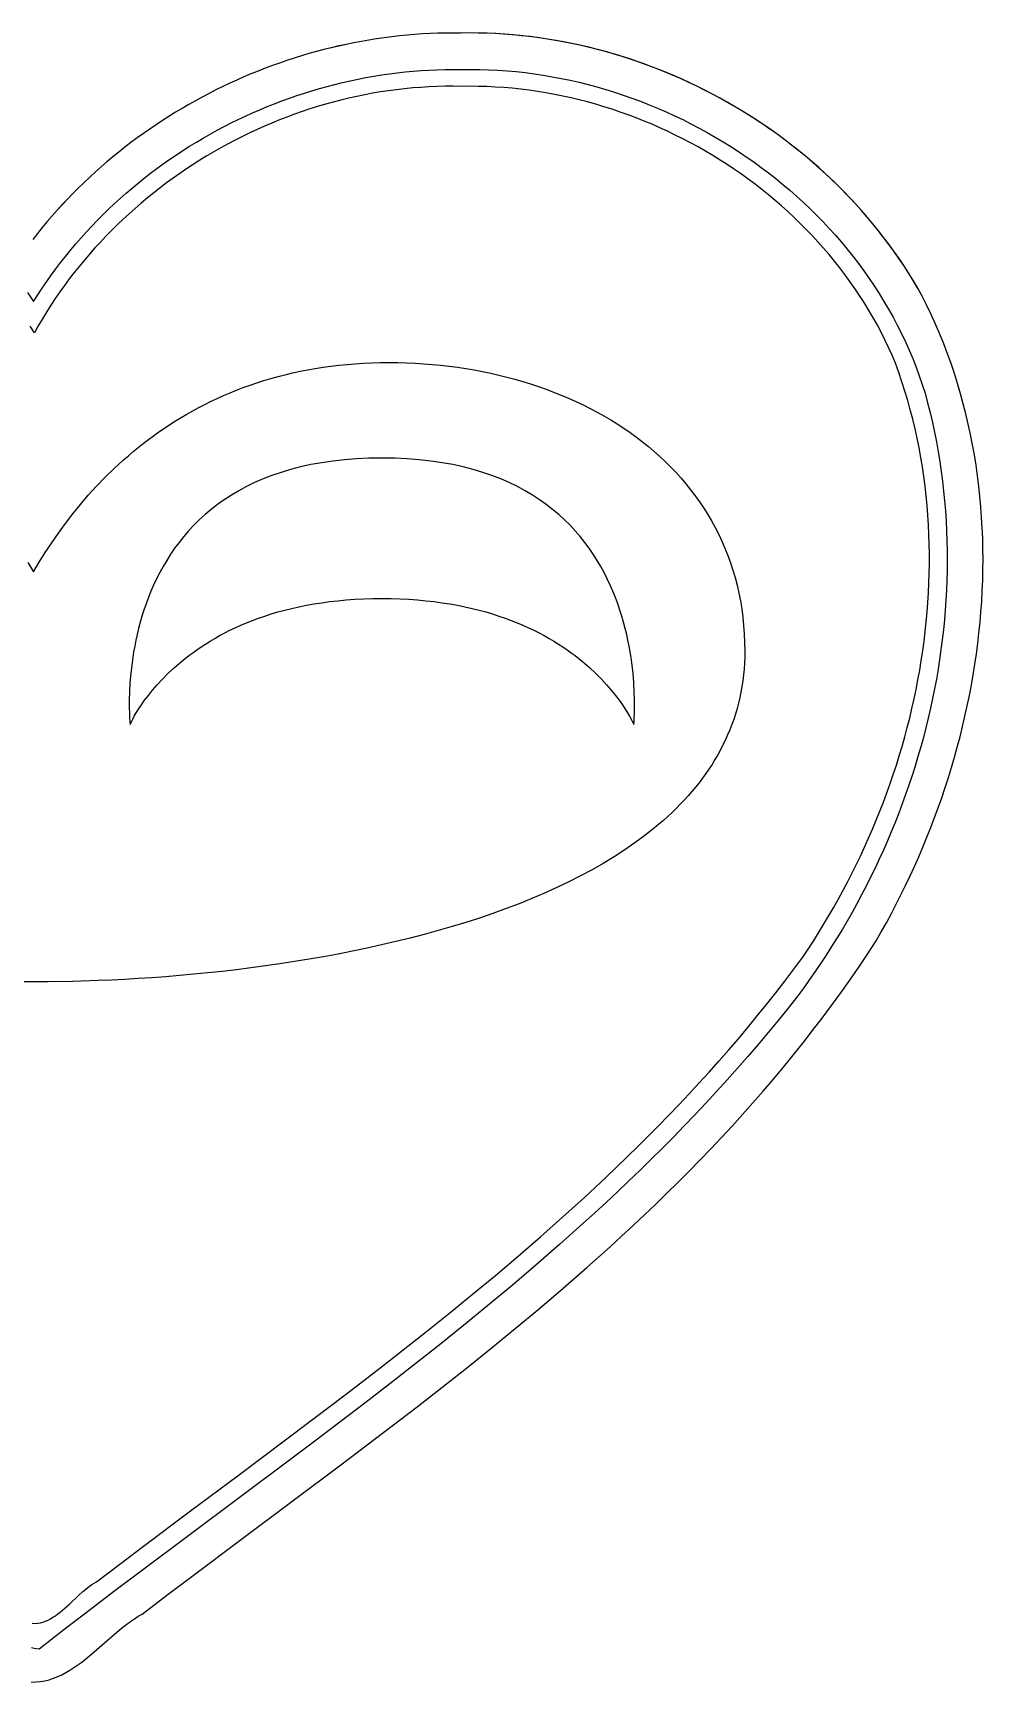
# Model space of a CAD drawing. Extents: x 0 to 80.1, y 0 to 69.6.
# Drawn here: x 40.1 to 80.1, y 0 to 69.6 of the extents above; entities that cross this region are included whole.
import ezdxf

# ---------------------------------------------------------------- set-up
doc = ezdxf.new("R2010")
doc.units = 0
for name, color, linetype in [('CutterBase', 7, 'CONTINUOUS'), ('CutterOutline', 7, 'CONTINUOUS'), ('Eyes', 7, 'CONTINUOUS'), ('Face', 7, 'CONTINUOUS'), ('Heart', 7, 'CONTINUOUS')]:
    doc.layers.add(name, color=color, linetype=linetype)

msp = doc.modelspace()

# ---------------------------------------------------------------- linework, layer by layer
at = {"layer": 'CutterBase', "color": 7}
for points in [[(39.990202, 0.000886), (40.186829, 0.003506), (40.379327, 0.021476), (40.567922, 0.053878), (40.752838, 0.099793), (40.934303, 0.158305), (41.112542, 0.228493), (41.28778, 0.309442), (41.460244, 0.400232), (41.63016, 0.499945), (41.797753, 0.607664), (41.96325, 0.72247), (42.126876, 0.843446), (42.288857, 0.969673), (42.449419, 1.100233), (42.76719, 1.370682), (43.395643, 1.923185), (43.709939, 2.190552), (43.867895, 2.3188), (44.026691, 2.442201), (44.186552, 2.559838), (44.347705, 2.670791), (44.510376, 2.774143), (44.67479, 2.868976), (45.717331, 3.662874), (46.76526, 4.45446), (48.873192, 6.034033), (50.990398, 7.61438), (53.108691, 9.202187), (54.165687, 10.000976), (55.219884, 10.804138), (56.27026, 11.612508), (57.315791, 12.426921), (58.355453, 13.248212), (59.388223, 14.077218), (60.413078, 14.914775), (61.428994, 15.761718), (62.434948, 16.618882), (63.429916, 17.487103), (63.922961, 17.925622), (64.412876, 18.367218), (64.899533, 18.811996), (65.382803, 19.260061), (65.86256, 19.711517), (66.338675, 20.166468), (66.81102, 20.62502), (67.279467, 21.087276), (67.743889, 21.553341), (68.204157, 22.023319), (68.660144, 22.497315), (69.111721, 22.975434), (69.558761, 23.457779), (70.001136, 23.944455), (70.438718, 24.435567), (70.871378, 24.931219), (71.29899, 25.431516), (71.721424, 25.936562), (72.138554, 26.446461), (72.550251, 26.961319), (72.956387, 27.481238), (73.356834, 28.006325), (73.751465, 28.536683), (74.140152, 29.072417), (74.522766, 29.613631), (74.899179, 30.16043), (75.269265, 30.712918), (75.632894, 31.271199), (75.852107, 31.652153), (76.066668, 32.03664), (76.276514, 32.42456), (76.481578, 32.815808), (76.681795, 33.210283), (76.8771, 33.607881), (77.067428, 34.008501), (77.252713, 34.412039), (77.43289, 34.818393), (77.607894, 35.22746), (77.777659, 35.639137), (77.94212, 36.053323), (78.101211, 36.469914), (78.254867, 36.888807), (78.403024, 37.309901), (78.545614, 37.733092), (78.682574, 38.158277), (78.813838, 38.585355), (78.939341, 39.014223), (79.059016, 39.444777), (79.1728, 39.876916), (79.280626, 40.310536), (79.382429, 40.745535), (79.478144, 41.18181), (79.567705, 41.61926), (79.651048, 42.05778), (79.728106, 42.497269), (79.798815, 42.937623), (79.863109, 43.378741), (79.920923, 43.82052), (79.972191, 44.262856), (80.016848, 44.705648), (80.05483, 45.148792), (80.086069, 45.592186), (80.110502, 46.035728), (80.128062, 46.479315), (80.138685, 46.922843), (80.142305, 47.366212), (80.138857, 47.809317), (80.128275, 48.252056), (80.110494, 48.694327), (80.085449, 49.136027), (80.053074, 49.577053), (80.013305, 50.017304), (79.966075, 50.456675), (79.911319, 50.895064), (79.848973, 51.33237), (79.77897, 51.768488), (79.701245, 52.203318), (79.615734, 52.636755), (79.52237, 53.068697), (79.421089, 53.499043), (79.311825, 53.927688), (79.194512, 54.35453), (79.069086, 54.779468), (78.93548, 55.202397), (78.793631, 55.623216), (78.643471, 56.041822), (78.484937, 56.458113), (78.317962, 56.871984), (78.142481, 57.283335), (77.95843, 57.692062), (77.765742, 58.098063), (77.564353, 58.501235), (77.382098, 58.820557), (77.194126, 59.136192), (77.000527, 59.448096), (76.801389, 59.75622), (76.596803, 60.06052), (76.386859, 60.360947), (76.171648, 60.657456), (75.951258, 60.95), (75.72578, 61.238533), (75.495304, 61.523008), (75.259921, 61.803378), (75.019719, 62.079597), (74.774789, 62.351619), (74.525221, 62.619397), (74.271105, 62.882883), (74.012531, 63.142033), (73.749588, 63.396799), (73.482368, 63.647135), (73.210959, 63.892993), (72.935452, 64.134329), (72.655937, 64.371094), (72.372504, 64.603243), (72.085242, 64.83073), (71.794242, 65.053506), (71.499594, 65.271527), (71.201388, 65.484745), (70.899713, 65.693114), (70.59466, 65.896587), (70.286319, 66.095118), (69.974779, 66.288661), (69.660131, 66.477168), (69.342465, 66.660593), (69.02187, 66.83889), (68.698436, 67.012012), (68.372255, 67.179913), (68.043414, 67.342546), (67.712006, 67.499864), (67.378119, 67.651821), (67.041843, 67.798371), (66.703269, 67.939466), (66.362486, 68.075061), (66.019585, 68.205109), (65.674655, 68.329563), (65.327786, 68.448377), (64.979069, 68.561504), (64.628594, 68.668898), (64.276449, 68.770512), (63.922726, 68.866299), (63.567515, 68.956214), (63.210905, 69.040209), (62.852986, 69.118238), (62.493848, 69.190254), (62.133581, 69.256212), (61.772276, 69.316064), (61.410022, 69.369763), (61.046909, 69.417264), (60.683028, 69.45852), (60.318467, 69.493484), (59.953318, 69.52211), (59.58767, 69.54435), (59.221613, 69.56016), (58.855237, 69.569491), (58.488632, 69.572299), (58.121889, 69.568535), (58.121889, 69.568535)], [(58.121889, 69.568535), (57.796897, 69.570848), (57.472022, 69.568174), (57.147323, 69.560541), (56.82286, 69.547978), (56.498694, 69.530514), (56.174885, 69.508176), (55.851492, 69.480995), (55.528575, 69.448997), (55.206195, 69.412213), (54.884412, 69.370671), (54.563285, 69.3244), (54.242875, 69.273427), (53.923242, 69.217783), (53.604445, 69.157495), (53.286546, 69.092592), (52.969603, 69.023103), (52.653676, 68.949057), (52.338827, 68.870482), (52.025114, 68.787407), (51.712598, 68.699861), (51.401339, 68.607872), (51.091397, 68.51147), (50.782832, 68.410681), (50.475704, 68.305537), (50.170073, 68.196064), (49.865999, 68.082292), (49.563542, 67.96425), (49.262763, 67.841965), (48.96372, 67.715468), (48.666474, 67.584785), (48.371086, 67.449947), (48.077615, 67.310982), (47.786121, 67.167919), (47.496664, 67.020785), (47.209304, 66.869611), (46.924102, 66.714424), (46.641117, 66.555253), (46.36041, 66.392127), (46.082039, 66.225075), (45.806067, 66.054125), (45.532551, 65.879306), (45.261554, 65.700646), (44.993133, 65.518175), (44.72735, 65.331921), (44.464265, 65.141913), (44.203937, 64.948179), (43.946427, 64.750748), (43.691795, 64.549648), (43.4401, 64.344909), (43.191403, 64.13656), (42.945763, 63.924628), (42.703241, 63.709142), (42.463897, 63.490131), (42.227791, 63.267625), (41.994983, 63.041651), (41.765532, 62.812238), (41.539499, 62.579414), (41.316944, 62.34321), (41.097928, 62.103652), (40.882509, 61.860771), (40.670748, 61.614594), (40.462705, 61.36515), (40.25844, 61.112469), (40.058013, 60.856577)]]:
    msp.add_lwpolyline(points, dxfattribs=at)
at = {"layer": 'CutterOutline', "color": 7}
for points in [[(58.855271, 69.569749), (58.488782, 69.572483), (58.122154, 69.568646), (57.797162, 69.570959), (57.472287, 69.568285), (57.147588, 69.560652), (56.823125, 69.548089), (56.498959, 69.530625), (56.17515, 69.508287), (55.851757, 69.481106), (55.528841, 69.449109), (55.206461, 69.412325), (54.884677, 69.370782), (54.563551, 69.324511), (54.243141, 69.273538), (53.923507, 69.217894), (53.604711, 69.157606), (53.286811, 69.092703), (52.969868, 69.023215), (52.653942, 68.949169), (52.339092, 68.870594), (52.025379, 68.787519), (51.712864, 68.699973), (51.401605, 68.607984), (51.091663, 68.511581), (50.783098, 68.410793), (50.47597, 68.305648), (50.170339, 68.196176), (49.866265, 68.082404), (49.563808, 67.964361), (49.263028, 67.842077), (48.963985, 67.715579), (48.66674, 67.584897), (48.371351, 67.450059), (48.07788, 67.311094), (47.786386, 67.16803), (47.496929, 67.020897), (47.20957, 66.869722), (46.924367, 66.714535), (46.641382, 66.555365), (46.360675, 66.392239), (46.082305, 66.225186), (45.806332, 66.054236), (45.532817, 65.879417), (45.261819, 65.700758), (44.993399, 65.518287), (44.727616, 65.332033), (44.46453, 65.142024), (44.204203, 64.94829), (43.946692, 64.750859), (43.69206, 64.54976), (43.440365, 64.345021), (43.191668, 64.136671), (42.946028, 63.924739), (42.703507, 63.709254), (42.464163, 63.490243), (42.228056, 63.267737), (41.995248, 63.041762), (41.765797, 62.812349), (41.539765, 62.579526), (41.31721, 62.343322), (41.098193, 62.103764), (40.882774, 61.860883), (40.671013, 61.614706), (40.46297, 61.365262), (40.258705, 61.11258), (40.058278, 60.856689)], [(39.990452, 0.000987), (40.187072, 0.003602), (40.37956, 0.021565), (40.568144, 0.05396), (40.753049, 0.099867), (40.934501, 0.158369), (41.112726, 0.228548), (41.28795, 0.309486), (41.460399, 0.400266), (41.630299, 0.499968), (41.797876, 0.607676), (41.963357, 0.722471), (42.126966, 0.843435), (42.288931, 0.969651), (42.449477, 1.1002), (42.767216, 1.370626), (43.395613, 1.92309), (43.709887, 2.19044), (43.867833, 2.318682), (44.026621, 2.442078), (44.186476, 2.55971), (44.347625, 2.67066), (44.510292, 2.77401), (44.674705, 2.868842), (45.717247, 3.662741), (46.765179, 4.454329), (48.873122, 6.033909), (50.990345, 7.614269), (53.108661, 9.202091), (54.16567, 10.00089), (55.219881, 10.804061), (56.270271, 11.612441), (57.315817, 12.426864), (58.355495, 13.248167), (59.388281, 14.077185), (60.413152, 14.914753), (61.429084, 15.761707), (62.435055, 16.618882), (63.430039, 17.487115), (63.923092, 17.925639), (64.413015, 18.367241), (64.899679, 18.812025), (65.382958, 19.260095), (65.862722, 19.711556), (66.338844, 20.166513), (66.811197, 20.62507), (67.279651, 21.087331), (67.74408, 21.5534), (68.204355, 22.023383), (68.660348, 22.497384), (69.111932, 22.975507), (69.558978, 23.457856), (70.001358, 23.944537), (70.438945, 24.435653), (70.871611, 24.931308), (71.299227, 25.431609), (71.721666, 25.936658), (72.1388, 26.44656), (72.550501, 26.96142), (72.95664, 27.481342), (73.357091, 28.006431), (73.751724, 28.53679), (74.140413, 29.072526), (74.523029, 29.613741), (74.899444, 30.160541), (75.26953, 30.713029), (75.633159, 31.271311), (75.852372, 31.652264), (76.066934, 32.036752), (76.276779, 32.424672), (76.481844, 32.81592), (76.682061, 33.210395), (76.877366, 33.607993), (77.067694, 34.008613), (77.25298, 34.412151), (77.433157, 34.818504), (77.60816, 35.227571), (77.777925, 35.639249), (77.942386, 36.053434), (78.101477, 36.470025), (78.255134, 36.888919), (78.40329, 37.310012), (78.545881, 37.733203), (78.682841, 38.158389), (78.814105, 38.585467), (78.939607, 39.014334), (79.059283, 39.444889), (79.173067, 39.877027), (79.280893, 40.310647), (79.382696, 40.745646), (79.478411, 41.181922), (79.567972, 41.619371), (79.651315, 42.057891), (79.728373, 42.49738), (79.799082, 42.937735), (79.863376, 43.378853), (79.92119, 43.820631), (79.972458, 44.262967), (80.017115, 44.705759), (80.055096, 45.148903), (80.086336, 45.592298), (80.110769, 46.035839), (80.128329, 46.479426), (80.138952, 46.922955), (80.142572, 47.366323), (80.139124, 47.809428), (80.128542, 48.252167), (80.110761, 48.694438), (80.085716, 49.136138), (80.053341, 49.577165), (80.013571, 50.017415), (79.966342, 50.456786), (79.911586, 50.895175), (79.84924, 51.332481), (79.779237, 51.768599), (79.701512, 52.203429), (79.616001, 52.636866), (79.522637, 53.068808), (79.421356, 53.499153), (79.312092, 53.927799), (79.194779, 54.354641), (79.069353, 54.779579), (78.935748, 55.202508), (78.793898, 55.623327), (78.643739, 56.041933), (78.485204, 56.458223), (78.31823, 56.872095), (78.142749, 57.283446), (77.958698, 57.692173), (77.76601, 58.098174), (77.564621, 58.501346), (77.388149, 58.810744), (77.206308, 59.116685), (77.01918, 59.419126), (76.826846, 59.718025), (76.629389, 60.01334), (76.42689, 60.305028), (76.21943, 60.593048), (76.007093, 60.877356), (75.78996, 61.15791), (75.568112, 61.434669), (75.341631, 61.707589), (75.110599, 61.976629), (74.875098, 62.241746), (74.63521, 62.502898), (74.391017, 62.760042), (74.1426, 63.013137), (73.890041, 63.26214), (73.633422, 63.507008), (73.372825, 63.747699), (73.108332, 63.984172), (72.840024, 64.216383), (72.567984, 64.44429), (72.292292, 64.667851), (72.013032, 64.887024), (71.730284, 65.101767), (71.444131, 65.312036), (71.154654, 65.517791), (70.861936, 65.718987), (70.566058, 65.915584), (70.267101, 66.107539), (69.965148, 66.294809), (69.660281, 66.477352), (69.352581, 66.655126), (69.04213, 66.828089), (68.72901, 66.996198), (68.413302, 67.15941), (68.09509, 67.317685), (67.774454, 67.470978), (67.451476, 67.619249), (67.126238, 67.762454), (66.798822, 67.900551), (66.469309, 68.033499), (66.137782, 68.161254), (65.804323, 68.283775), (65.469012, 68.401019), (65.131933, 68.512943), (64.793166, 68.619506), (64.452794, 68.720665), (64.110899, 68.816377), (63.767561, 68.906602), (63.422864, 68.991295), (63.076888, 69.070415), (62.729717, 69.14392), (62.38143, 69.211767), (62.032111, 69.273914), (61.681842, 69.330318), (61.330703, 69.380938), (60.978777, 69.425731), (60.626145, 69.464654), (60.27289, 69.497666), (59.919094, 69.524723), (59.564837, 69.545785), (59.210202, 69.560807), (58.855271, 69.569749), (58.855271, 69.569749)], [(39.837842, 58.619226), (40.09576, 58.238968), (40.275606, 58.523989), (40.460172, 58.805543), (40.649385, 59.083594), (40.843174, 59.358109), (41.041466, 59.629051), (41.244189, 59.896385), (41.451271, 60.160078), (41.66264, 60.420093), (41.878224, 60.676396), (42.09795, 60.928951), (42.321748, 61.177725), (42.549544, 61.422681), (42.781267, 61.663785), (43.016844, 61.901002), (43.256203, 62.134296), (43.499273, 62.363633), (43.745982, 62.588979), (43.996256, 62.810297), (44.250024, 63.027553), (44.507215, 63.240711), (44.767755, 63.449738), (45.031574, 63.654598), (45.298598, 63.855255), (45.568755, 64.051676), (45.841974, 64.243824), (46.118183, 64.431665), (46.39731, 64.615164), (46.679281, 64.794286), (46.964026, 64.968996), (47.251472, 65.13926), (47.541547, 65.305041), (47.83418, 65.466305), (48.129297, 65.623017), (48.426827, 65.775142), (48.726698, 65.922645), (49.028837, 66.065491), (49.333173, 66.203646), (49.639634, 66.337073), (49.948147, 66.465738), (50.258641, 66.589607), (50.571043, 66.708644), (50.885281, 66.822813), (51.201283, 66.932081), (51.518978, 67.036412), (51.838292, 67.135771), (52.159154, 67.230124), (52.481492, 67.319434), (52.805234, 67.403668), (53.130307, 67.48279), (53.45664, 67.556765), (53.784161, 67.625558), (54.112797, 67.689135), (54.442476, 67.74746), (54.773127, 67.800498), (55.104676, 67.848214), (55.437053, 67.890574), (55.770185, 67.927541), (56.103999, 67.959083), (56.438425, 67.985162), (56.773389, 68.005745), (57.10882, 68.020796), (57.444646, 68.03028), (57.780794, 68.034163), (58.117192, 68.03241), (58.514327, 68.037472), (58.911493, 68.034075), (58.911493, 68.034063)], [(58.911493, 68.034063), (59.296303, 68.022684), (59.680884, 68.003493), (60.065106, 67.976558), (60.44884, 67.941947), (60.831957, 67.899727), (61.214329, 67.849966), (61.595825, 67.792731), (61.976317, 67.728091), (62.355676, 67.656112), (62.733772, 67.576862), (63.110476, 67.49041), (63.48566, 67.396821), (63.859195, 67.296165), (64.23095, 67.188508), (64.600797, 67.073918), (64.968608, 66.952464), (65.334252, 66.824211), (65.697601, 66.689229), (66.058526, 66.547584), (66.416897, 66.399344), (66.772585, 66.244577), (67.125462, 66.08335), (67.475398, 65.915731), (67.822264, 65.741787), (68.165931, 65.561587), (68.50627, 65.375197), (68.843152, 65.182685), (69.176447, 64.98412), (69.506027, 64.779567), (69.831763, 64.569096), (70.153524, 64.352773), (70.471183, 64.130667), (70.784611, 63.902844), (71.093677, 63.669372), (71.398253, 63.43032), (71.69821, 63.185754), (71.993419, 62.935742), (72.28375, 62.680352), (72.569075, 62.419651), (72.849265, 62.153707), (73.124189, 61.882588), (73.39372, 61.60636), (73.657728, 61.325092), (73.916084, 61.038852), (74.168659, 60.747706), (74.415324, 60.451723), (74.655949, 60.150969), (74.890406, 59.845514), (75.118566, 59.535423), (75.340298, 59.220765), (75.555475, 58.901608), (75.763968, 58.578018), (75.965646, 58.250064), (76.160381, 57.917814), (76.348044, 57.581334), (76.528506, 57.240692), (76.701638, 56.895956), (76.867309, 56.547193), (77.025393, 56.194472), (77.175759, 55.837859), (77.318278, 55.477423), (77.452821, 55.11323), (77.579259, 54.745349), (77.697463, 54.373846), (77.807259, 53.965494), (77.909986, 53.555923), (78.005686, 53.14521), (78.094405, 52.73343), (78.176188, 52.320659), (78.25108, 51.906975), (78.319125, 51.492453), (78.380367, 51.077169), (78.434853, 50.661199), (78.482625, 50.24462), (78.52373, 49.827508), (78.558212, 49.40994), (78.586115, 48.99199), (78.607485, 48.573736), (78.622365, 48.155254), (78.630802, 47.73662), (78.632839, 47.317909), (78.628521, 46.899199), (78.617893, 46.480566), (78.601, 46.062085), (78.577886, 45.643833), (78.548597, 45.225886), (78.513176, 44.808321), (78.471669, 44.391213), (78.424121, 43.974638), (78.370575, 43.558674), (78.311078, 43.143395), (78.245673, 42.728879), (78.174405, 42.315201), (78.09732, 41.902438), (78.014461, 41.490666), (77.925874, 41.07996), (77.831603, 40.670398), (77.731693, 40.262056), (77.626188, 39.855009), (77.515135, 39.449334), (77.398576, 39.045107), (77.276557, 38.642404), (77.149123, 38.241302), (77.016319, 37.841876), (76.878188, 37.444203), (76.734777, 37.048359), (76.586129, 36.65442), (76.432289, 36.262463), (76.273303, 35.872564), (76.109214, 35.484798), (75.940067, 35.099242), (75.765909, 34.715972), (75.586782, 34.335065), (75.402731, 33.956596), (75.213803, 33.580642), (75.02004, 33.20728), (74.821488, 32.836584), (74.618193, 32.468632), (74.410197, 32.103499), (74.197547, 31.741262), (73.980286, 31.381997), (73.75846, 31.02578), (73.532114, 30.672688), (73.301291, 30.322796), (73.066038, 29.976181), (72.826398, 29.632919), (72.582416, 29.293086), (72.334137, 28.956759), (71.921929, 28.43416), (71.50476, 27.916566), (71.082735, 27.403875), (70.65596, 26.895985), (70.22454, 26.392797), (69.78858, 25.894208), (69.348186, 25.400119), (68.903462, 24.910427), (68.454514, 24.425031), (68.001447, 23.943832), (67.544366, 23.466726), (67.083376, 22.993615), (66.618583, 22.524395), (66.150092, 22.058968), (65.678008, 21.59723), (65.202436, 21.139082), (64.723481, 20.684422), (64.24125, 20.233149), (63.755846, 19.785162), (63.267375, 19.340361), (62.281654, 18.459908), (61.284927, 17.590983), (60.278037, 16.732778), (59.261825, 15.884483), (58.237134, 15.04529), (57.204804, 14.214391), (56.165677, 13.390978), (55.120596, 12.574241), (54.070401, 11.763373), (53.015935, 10.957565), (51.958039, 10.156009), (50.897554, 9.357896), (48.772188, 7.768765), (46.64657, 6.183705), (44.527434, 4.596249), (43.4724, 3.799602), (42.421512, 2.99993), (41.375611, 2.196425), (40.335539, 1.388279), (40.226527, 1.396279), (40.117448, 1.412955), (40.008306, 1.437844)]]:
    msp.add_lwpolyline(points, dxfattribs=at)
at = {"layer": 'Eyes', "color": 7}
msp.add_lwpolyline([(44.165802, 40.393921), (44.192859, 40.453672), (44.27788, 40.622531), (44.343933, 40.743006), (44.426642, 40.884913), (44.52673, 41.046303), (44.644919, 41.225229), (44.781931, 41.419742), (44.938487, 41.627894), (45.115311, 41.847736), (45.313123, 42.07732), (45.532646, 42.314698), (45.774602, 42.55792), (46.039712, 42.805039), (46.328699, 43.054107), (46.642285, 43.303175), (46.808528, 43.4271), (46.981191, 43.550294), (47.160365, 43.672514), (47.34614, 43.793517), (47.538606, 43.913058), (47.737853, 44.030894), (47.943972, 44.146782), (48.157053, 44.260478), (48.377186, 44.371738), (48.604461, 44.48032), (48.838969, 44.585979), (49.0808, 44.688472), (49.330043, 44.787555), (49.58679, 44.882985), (49.851131, 44.974518), (50.123156, 45.061911), (50.402954, 45.14492), (50.690617, 45.223302), (50.986235, 45.296812), (51.289897, 45.365208), (51.601694, 45.428247), (51.921717, 45.485683), (52.250055, 45.537275), (52.586799, 45.582777), (52.932039, 45.621948), (53.285866, 45.654543), (53.648368, 45.680318), (54.019638, 45.699031), (54.399765, 45.710437), (54.788839, 45.714293), (55.177912, 45.710437), (55.558039, 45.699031), (55.929309, 45.680318), (56.291812, 45.654543), (56.645638, 45.621948), (56.990878, 45.582777), (57.327622, 45.537275), (57.65596, 45.485683), (57.975983, 45.428247), (58.28778, 45.365208), (58.591442, 45.296812), (58.88706, 45.223302), (59.174723, 45.14492), (59.454521, 45.061911), (59.726546, 44.974518), (59.990886, 44.882985), (60.247633, 44.787555), (60.496877, 44.688472), (60.738708, 44.585979), (60.973215, 44.48032), (61.200491, 44.371738), (61.420623, 44.260478), (61.633704, 44.146782), (61.839823, 44.030894), (62.03907, 43.913058), (62.231536, 43.793517), (62.417311, 43.672514), (62.596485, 43.550294), (62.769148, 43.4271), (62.935391, 43.303175), (63.248976, 43.054107), (63.537963, 42.805039), (63.803074, 42.55792), (64.045029, 42.314698), (64.264552, 42.07732), (64.462364, 41.847736), (64.639188, 41.627894), (64.795744, 41.419742), (64.932756, 41.225229), (65.050945, 41.046303), (65.151033, 40.884913), (65.233742, 40.743006), (65.299794, 40.622531), (65.384815, 40.453672), (65.411872, 40.393921), (65.422473, 40.520203), (65.431816, 40.671879), (65.440382, 40.877087), (65.445565, 41.131711), (65.444761, 41.43163), (65.435364, 41.772729), (65.414771, 42.150889), (65.380375, 42.561992), (65.329573, 43.00192), (65.297206, 43.231407), (65.25976, 43.466556), (65.216909, 43.706852), (65.168329, 43.951781), (65.113694, 44.200828), (65.052678, 44.453478), (64.984956, 44.709216), (64.910201, 44.967528), (64.828088, 45.227899), (64.738293, 45.489814), (64.640488, 45.752759), (64.534349, 46.016218), (64.419549, 46.279678), (64.295764, 46.542622), (64.162668, 46.804538), (64.019934, 47.064909), (63.867238, 47.323221), (63.704254, 47.578959), (63.530656, 47.831609), (63.346119, 48.080656), (63.150316, 48.325584), (62.942924, 48.565881), (62.723614, 48.80103), (62.492064, 49.030516), (62.247945, 49.253826), (61.990934, 49.470445), (61.720704, 49.679857), (61.43693, 49.881548), (61.139286, 50.075003), (60.827447, 50.259707), (60.501086, 50.435147), (60.15988, 50.600806), (59.8035, 50.756171), (59.431623, 50.900726), (59.043923, 51.033957), (58.640073, 51.155349), (58.219749, 51.264388), (57.782625, 51.360558), (57.328374, 51.443344), (56.856672, 51.512233), (56.367194, 51.56671), (55.859612, 51.606259), (55.333602, 51.630365), (54.788839, 51.638515), (54.244075, 51.630365), (53.718065, 51.606259), (53.210484, 51.56671), (52.721005, 51.512233), (52.249303, 51.443344), (51.795053, 51.360558), (51.357928, 51.264388), (50.937604, 51.155349), (50.533754, 51.033957), (50.146054, 50.900726), (49.774177, 50.756171), (49.417797, 50.600806), (49.07659, 50.435147), (48.75023, 50.259707), (48.438391, 50.075002), (48.140747, 49.881547), (47.856973, 49.679856), (47.586743, 49.470444), (47.329731, 49.253826), (47.085613, 49.030516), (46.854062, 48.801029), (46.634753, 48.56588), (46.42736, 48.325584), (46.231558, 48.080655), (46.04702, 47.831608), (45.873422, 47.578958), (45.710438, 47.32322), (45.557742, 47.064908), (45.415008, 46.804537), (45.281912, 46.542621), (45.158127, 46.279677), (45.043327, 46.016217), (44.937188, 45.752758), (44.839383, 45.489813), (44.749587, 45.227898), (44.667475, 44.967527), (44.59272, 44.709215), (44.524997, 44.453477), (44.463981, 44.200827), (44.409346, 43.95178), (44.360766, 43.706851), (44.317916, 43.466555), (44.280469, 43.231406), (44.248102, 43.001919), (44.1973, 42.561991), (44.162904, 42.150888), (44.142311, 41.772728), (44.132914, 41.431629), (44.13211, 41.13171), (44.137293, 40.877087), (44.145858, 40.671878), (44.155202, 40.520203), (44.165802, 40.393921), (44.165802, 40.393921)], dxfattribs=at)
at = {"layer": 'Face', "color": 7}
for points in [[(40.088769, 46.832768), (40.333048, 47.245087), (40.589881, 47.656815), (40.859462, 48.067133), (41.141984, 48.47522), (41.437641, 48.880257), (41.746625, 49.281425), (42.069129, 49.677904), (42.405348, 50.068874), (42.755473, 50.453515), (43.119699, 50.831008), (43.498217, 51.200534), (43.891223, 51.561271), (44.093218, 51.738089), (44.298908, 51.912402), (44.508315, 52.084109), (44.721466, 52.253106), (44.938382, 52.419292), (45.159089, 52.582564), (45.383611, 52.742819), (45.611972, 52.899956), (45.844196, 53.053871), (46.080308, 53.204462), (46.32033, 53.351626), (46.564289, 53.495262), (46.812207, 53.635267), (47.064108, 53.771538), (47.320018, 53.903973), (47.57996, 54.032469), (47.843958, 54.156924), (48.112036, 54.277236), (48.384219, 54.393302), (48.660531, 54.505019), (48.940996, 54.612285), (49.225637, 54.714998), (49.51448, 54.813056), (49.807548, 54.906355), (50.104866, 54.994793), (50.406457, 55.078268), (50.712345, 55.156677), (51.022556, 55.229919), (51.337113, 55.29789), (51.65604, 55.360488), (51.979361, 55.41761), (52.307101, 55.469155), (52.639283, 55.515019), (52.975932, 55.5551), (53.317072, 55.589296), (53.662727, 55.617505), (54.012921, 55.639623), (54.367678, 55.655548), (54.727023, 55.665179), (55.09098, 55.668412), (55.456767, 55.665241), (55.821489, 55.65574), (56.184993, 55.639929), (56.547131, 55.617827), (56.907752, 55.589452), (57.266706, 55.554824), (57.623843, 55.513961), (57.979012, 55.466884), (58.332064, 55.41361), (58.682847, 55.35416), (59.031213, 55.288551), (59.37701, 55.216803), (59.720088, 55.138936), (60.060297, 55.054967), (60.397488, 54.964917), (60.731509, 54.868803), (61.062211, 54.766647), (61.389443, 54.658465), (61.713055, 54.544278), (62.032896, 54.424104), (62.348818, 54.297963), (62.660669, 54.165873), (62.968299, 54.027854), (63.271558, 53.883924), (63.570296, 53.734103), (63.864362, 53.57841), (64.153607, 53.416864), (64.43788, 53.249483), (64.717031, 53.076288), (64.990909, 52.897296), (65.259365, 52.712527), (65.522249, 52.522), (65.779409, 52.325735), (66.030696, 52.123749), (66.275959, 51.916063), (66.515049, 51.702695), (66.747815, 51.483664), (66.974107, 51.25899), (67.193775, 51.028691), (67.406669, 50.792786), (67.612637, 50.551295), (67.811531, 50.304237), (68.003199, 50.05163), (68.187492, 49.793493), (68.36426, 49.529847), (68.533351, 49.260709), (68.694617, 48.986099), (68.847907, 48.706036), (68.99307, 48.420538), (69.129956, 48.129626), (69.258415, 47.833318), (69.378298, 47.531632), (69.489453, 47.224589), (69.59173, 46.912207), (69.68498, 46.594505), (69.769051, 46.271503), (69.843795, 45.943218), (69.90906, 45.609671), (69.964696, 45.270881), (70.010554, 44.926866), (70.046482, 44.577645), (70.072331, 44.223239), (70.087951, 43.863664), (70.093191, 43.498942), (70.089809, 43.242584), (70.079712, 42.989189), (70.062975, 42.738741), (70.039675, 42.491225), (70.009885, 42.246626), (69.97368, 42.004929), (69.931137, 41.766117), (69.882329, 41.530177), (69.827332, 41.297092), (69.766222, 41.066847), (69.699072, 40.839427), (69.625958, 40.614817), (69.546956, 40.393001), (69.46214, 40.173964), (69.371585, 39.957691), (69.275367, 39.744166), (69.17356, 39.533375), (69.066239, 39.325301), (68.953481, 39.119929), (68.835358, 38.917245), (68.711948, 38.717233), (68.583324, 38.519878), (68.449563, 38.325164), (68.310738, 38.133075), (68.166925, 37.943598), (68.018199, 37.756716), (67.864635, 37.572414), (67.706309, 37.390677), (67.543294, 37.211489), (67.375667, 37.034836), (67.203503, 36.860701), (67.026876, 36.68907), (66.845861, 36.519928), (66.660534, 36.353258), (66.47097, 36.189046), (66.277243, 36.027277), (66.079429, 35.867934), (65.877603, 35.711004), (65.462215, 35.404317), (65.031679, 35.107094), (64.586595, 34.819211), (64.127565, 34.540548), (63.655189, 34.270981), (63.170067, 34.010388), (62.6728, 33.758647), (62.163988, 33.515634), (61.644232, 33.281229), (61.114133, 33.055307), (60.57429, 32.837748), (60.025306, 32.628428), (59.467779, 32.427225), (58.90231, 32.234017), (58.329501, 32.048682), (57.749951, 31.871096), (57.164262, 31.701138), (56.573033, 31.538684), (55.976865, 31.383614), (55.376359, 31.235803), (54.772116, 31.095131), (54.164735, 30.961474), (53.554818, 30.834709), (52.942964, 30.714716), (52.329775, 30.601371), (51.71585, 30.494551), (51.101792, 30.394135), (50.488199, 30.3), (49.875672, 30.212024), (49.264813, 30.130083), (48.656221, 30.054057), (48.050498, 29.983822), (47.448243, 29.919255), (46.850057, 29.860236), (46.256541, 29.80664), (45.668295, 29.758346), (45.08592, 29.715232), (44.510016, 29.677174), (43.941184, 29.644051), (43.380024, 29.61574), (42.827138, 29.592119), (41.748585, 29.558455), (40.71033, 29.542082), (40.178574, 29.539985), (39.635455, 29.542117)], [(39.855972, 47.22686), (40.088769, 46.832768), (40.088769, 46.832768)]]:
    msp.add_lwpolyline(points, dxfattribs=at)
at = {"layer": 'Heart', "color": 7}
for points in [[(58.136257, 67.319248), (57.794064, 67.323933), (57.452069, 67.322226), (57.110355, 67.314177), (56.769007, 67.29984), (56.428109, 67.279267), (56.087743, 67.252512), (55.747995, 67.219625), (55.408948, 67.180661), (55.070685, 67.135671), (54.733292, 67.084709), (54.396851, 67.027826), (54.061446, 66.965076), (53.727162, 66.89651), (53.394083, 66.822182), (53.062292, 66.742144), (52.731873, 66.656449), (52.40291, 66.565149), (52.075487, 66.468296), (51.749687, 66.365945), (51.425596, 66.258146), (51.103296, 66.144952), (50.782872, 66.026417), (50.464407, 65.902593), (50.147985, 65.773531), (49.83369, 65.639286), (49.521607, 65.499909), (49.211819, 65.355453), (48.904409, 65.205971), (48.599462, 65.051514), (48.297062, 64.892137), (47.997292, 64.727891), (47.700237, 64.558829), (47.40598, 64.385003), (47.114606, 64.206466), (46.826197, 64.023271), (46.540839, 63.835471), (46.258614, 63.643117), (45.979607, 63.446262), (45.703902, 63.244959), (45.431583, 63.039261), (45.162733, 62.82922), (44.897436, 62.614889), (44.635777, 62.39632), (44.377838, 62.173566), (44.123705, 61.946679), (43.873461, 61.715712), (43.627189, 61.480718), (43.384974, 61.241749), (43.1469, 60.998858), (42.913051, 60.752097), (42.683509, 60.501519), (42.45836, 60.247177), (42.237688, 59.989122), (42.021575, 59.727408), (41.810106, 59.462088), (41.603365, 59.193213), (41.401436, 58.920836), (41.204403, 58.645011), (41.012349, 58.365789), (40.825358, 58.083223), (40.643515, 57.797366), (40.466903, 57.50827), (40.295606, 57.215988), (40.129708, 56.920572), (39.955573, 57.200123)], [(40.042236, 2.478188), (40.157547, 2.475542), (40.270842, 2.484188), (40.382225, 2.503393), (40.491797, 2.532423), (40.599662, 2.570544), (40.705921, 2.617023), (40.810677, 2.671125), (40.914032, 2.732117), (41.01609, 2.799265), (41.116952, 2.871835), (41.21672, 2.949092), (41.413388, 3.114737), (41.606912, 3.290327), (41.987808, 3.64786), (42.176819, 3.818062), (42.365965, 3.974725), (42.460845, 4.046145), (42.556066, 4.11198), (42.65173, 4.171494), (42.74794, 4.223954), (43.73556, 4.976128), (44.727416, 5.725842), (46.720679, 7.220718), (48.721416, 8.714235), (50.723312, 10.212047), (52.720055, 11.719807), (53.714521, 12.479185), (54.70533, 13.243169), (55.691695, 14.012466), (56.672825, 14.787784), (57.647932, 15.569829), (58.616226, 16.359307), (59.576917, 17.156926), (60.529218, 17.963391), (61.472339, 18.77941), (62.405489, 19.605689), (63.327882, 20.442934), (63.784796, 20.86589), (64.238726, 21.291853), (64.689571, 21.720911), (65.137233, 22.153152), (65.581613, 22.588665), (66.022614, 23.027538), (66.460135, 23.46986), (66.894079, 23.915718), (67.324347, 24.365201), (67.750839, 24.818397), (68.173459, 25.275395), (68.592106, 25.736283), (69.006683, 26.201149), (69.41709, 26.670082), (69.823229, 27.14317), (70.225001, 27.620501), (70.622308, 28.102164), (71.015051, 28.588247), (71.403131, 29.078839), (71.78645, 29.574027), (72.164909, 30.073899), (72.538409, 30.578546), (72.765438, 30.917424), (72.988296, 31.259673), (73.206932, 31.605211), (73.421292, 31.953954), (73.631324, 32.305823), (73.836973, 32.660734), (74.038188, 33.018605), (74.234915, 33.379354), (74.427102, 33.7429), (74.614695, 34.10916), (74.797641, 34.478052), (74.975888, 34.849495), (75.149382, 35.223405), (75.318071, 35.599702), (75.481901, 35.978303), (75.64082, 36.359126), (75.794774, 36.742089), (75.943711, 37.12711), (76.087578, 37.514107), (76.226321, 37.902998), (76.359888, 38.293701), (76.488226, 38.686134), (76.611282, 39.080215), (76.729002, 39.475861), (76.841334, 39.872991), (76.948225, 40.271523), (77.049621, 40.671375), (77.145471, 41.072464), (77.23572, 41.474709), (77.320317, 41.878028), (77.399207, 42.282338), (77.472339, 42.687558), (77.539658, 43.093606), (77.601112, 43.500398), (77.656649, 43.907855), (77.706214, 44.315893), (77.749756, 44.72443), (77.787221, 45.133384), (77.818556, 45.542674), (77.843708, 45.952217), (77.862625, 46.361931), (77.875253, 46.771735), (77.881539, 47.181546), (77.88143, 47.591282), (77.874874, 48.000861), (77.861817, 48.410201), (77.842206, 48.819221), (77.815989, 49.227837), (77.783113, 49.635968), (77.743523, 50.043533), (77.697169, 50.450448), (77.643996, 50.856632), (77.583951, 51.262003), (77.516982, 51.666479), (77.443036, 52.069978), (77.362059, 52.472417), (77.273999, 52.873715), (77.178803, 53.27379), (77.076417, 53.67256), (76.966789, 54.069942), (76.849866, 54.465855), (76.725595, 54.860217), (76.593922, 55.252945), (76.454796, 55.643957), (76.312224, 55.976062), (76.162832, 56.304582), (76.006727, 56.629462), (75.84402, 56.950645), (75.67482, 57.268074), (75.499236, 57.581693), (75.317379, 57.891445), (75.129356, 58.197274), (74.935278, 58.499123), (74.735253, 58.796936), (74.529392, 59.090657), (74.317804, 59.380228), (74.100598, 59.665594), (73.877883, 59.946698), (73.64977, 60.223483), (73.416366, 60.495893), (73.177782, 60.763872), (72.934127, 61.027362), (72.685511, 61.286308), (72.432042, 61.540653), (72.17383, 61.790341), (71.910986, 62.035314), (71.643617, 62.275517), (71.371833, 62.510892), (71.095744, 62.741385), (70.815459, 62.966937), (70.531088, 63.187493), (70.24274, 63.402996), (69.950524, 63.613389), (69.65455, 63.818616), (69.354926, 64.018621), (69.051764, 64.213347), (68.745171, 64.402738), (68.435257, 64.586736), (68.122132, 64.765286), (67.805905, 64.938332), (67.486685, 65.105815), (67.164583, 65.267681), (66.839706, 65.423873), (66.512165, 65.574334), (66.182069, 65.719007), (65.849527, 65.857836), (65.514649, 65.990766), (65.177544, 66.117738), (64.838321, 66.238697), (64.497091, 66.353586), (64.153961, 66.462349), (63.809043, 66.564928), (63.462444, 66.661269), (63.114275, 66.751314), (62.764645, 66.835006), (62.413663, 66.91229), (62.061438, 66.983109), (61.708081, 67.047406), (61.3537, 67.105124), (60.998404, 67.156208), (60.642304, 67.2006), (60.285509, 67.238245), (59.928127, 67.269086), (59.570269, 67.293065), (59.212043, 67.310128), (58.85356, 67.320217), (58.494928, 67.323276), (58.136257, 67.319248), (58.136257, 67.319248)]]:
    msp.add_lwpolyline(points, dxfattribs=at)

doc.saveas('drawing.dxf')
